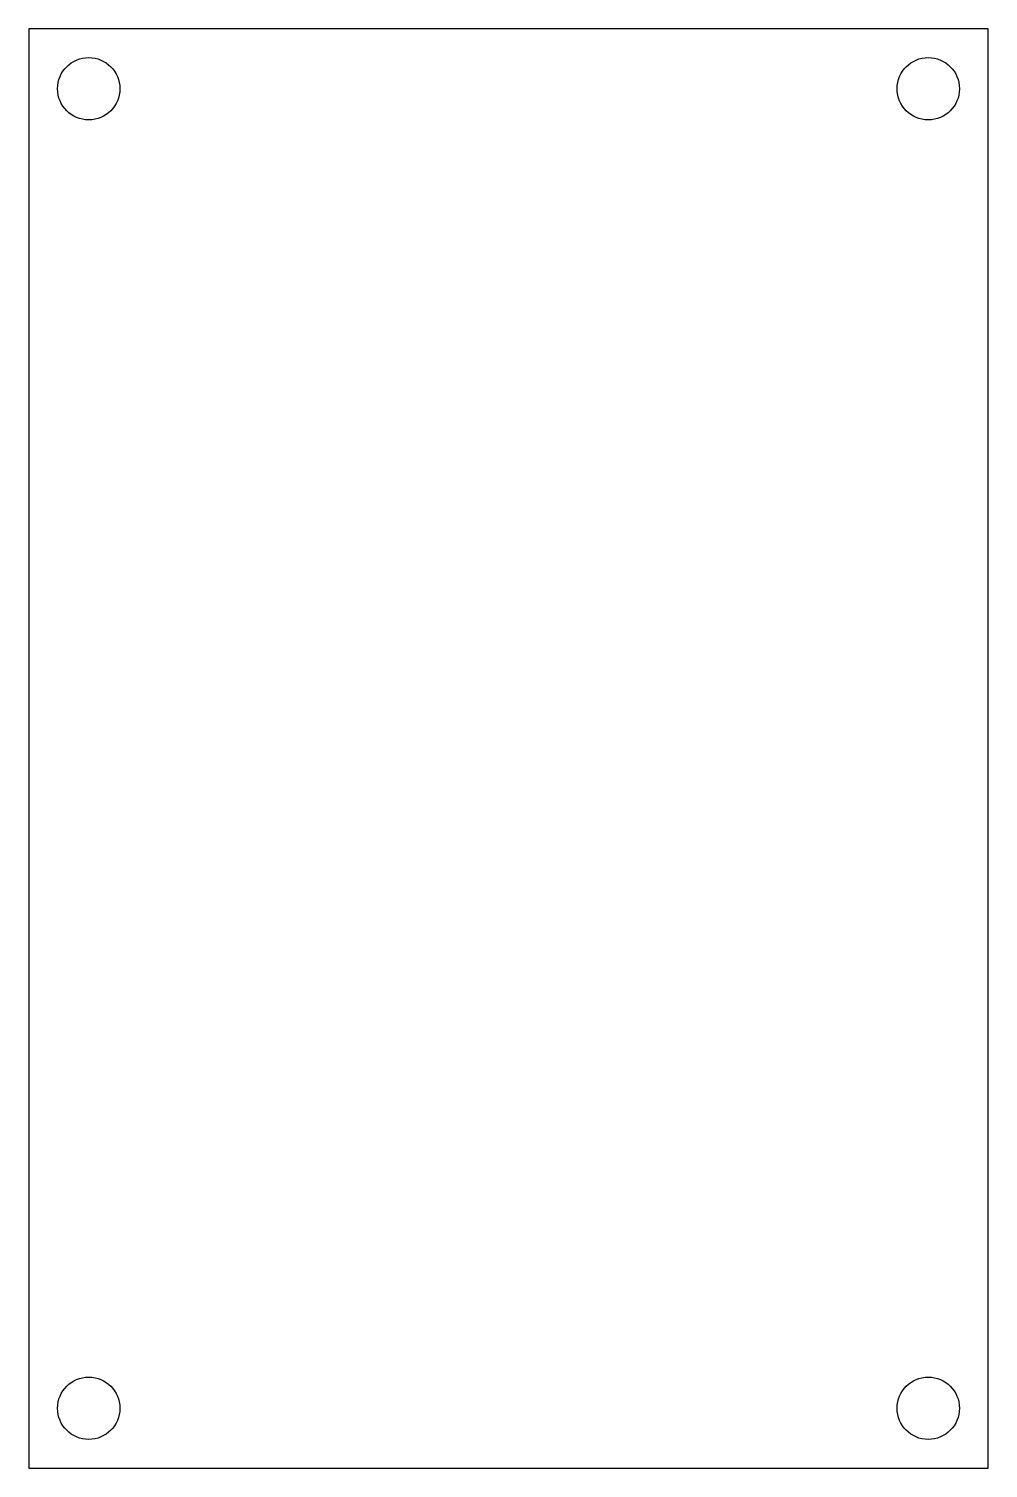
# Model space of a CAD drawing. Header units: millimetres. Extents: x -40 to 0, y -60 to 0.
import ezdxf

# ---------------------------------------------------------------- set-up
doc = ezdxf.new("R2010")
doc.units = ezdxf.units.MM

msp = doc.modelspace()

# ---------------------------------------------------------------- linework, layer by layer
msp.add_lwpolyline([(0, 0), (-40, 0), (-40, -60), (0, -60)], close=True)
for centre in [(-37.5, -2.5), (-2.5, -2.5), (-37.5, -57.5), (-2.5, -57.5)]:
    msp.add_circle(centre, 1.3)

doc.saveas('drawing.dxf')
